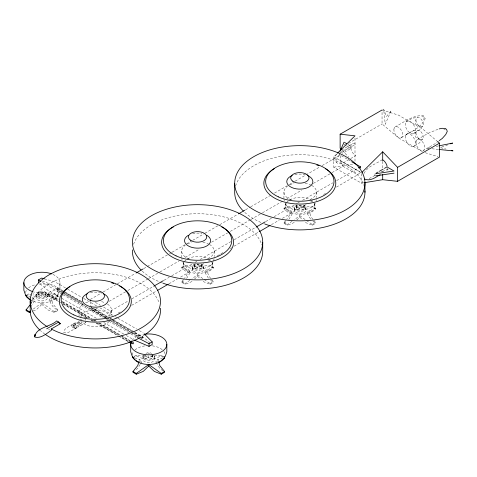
<?xml version="1.0" encoding="UTF-8"?>
<svg xmlns="http://www.w3.org/2000/svg" width="477" height="477" viewBox="0 0 477 477"><rect width="100%" height="100%" fill="white"/><g stroke="black" fill="none" stroke-linecap="round" stroke-linejoin="round"><path stroke-width="0.36" stroke-dasharray="2.38 1.79" d="M33.205 310.986L36.371 309.716L41.91 304.35L41.91 302.853L32.889 309.364M26.11 296.169L29.413 294.261L36.371 297.052L41.91 296.181L41.91 292.234L47.45 294.333L54.408 293.492L57.711 295.394L57.711 296.169L52.875 300.182L48.982 300.266L52.875 306.586L57.711 310.599L54.408 312.507L47.45 309.716L41.91 304.35M132.964 357.857L136.267 355.955L143.225 358.746L148.764 357.869L148.764 354.584M192.291 268.265L192.291 266.118M194.145 267.597L194.145 265.492M186.62 278.401L190.508 272.081L186.62 272.003L181.785 267.985L185.082 266.083L192.04 268.873L197.579 267.996L197.579 264.049L203.124 266.148L210.083 265.307L213.38 267.215L213.38 267.985L208.544 272.003L204.657 272.081L208.544 278.401M294.536 209.236L294.536 207.09M296.384 208.568L296.384 206.463M288.859 219.372L292.753 213.052L288.859 212.975L284.024 208.956L287.327 207.054L294.285 209.844L299.824 208.968L299.824 205.021L305.363 207.119L312.322 206.279L315.625 208.187L315.625 208.956L310.789 212.975L306.896 213.052L310.789 219.372M422.497 151.698L398.402 137.781L382.047 123.966L382.047 111.481M415.884 119.971A5.211 3.011 60 0 0 421.412 126.846A5.211 3.011 60 0 0 421.412 119.477A5.211 3.011 60 0 0 415.884 119.971L415.628 124.372L419.569 126.351M415.884 132.731A5.211 3.011 60 0 0 421.412 139.606A5.211 3.011 60 0 0 421.412 132.236A5.211 3.011 60 0 0 415.884 132.731L415.628 137.137L419.569 139.117M30.945 303.861L32.716 297.541L30.945 297.463L27.922 296.169M139.177 360.636L139.57 359.235L137.799 359.151L134.174 357.601M181.785 267.985L181.785 267.215L186.62 269.278L188.385 269.362L186.62 275.676L184.42 278.389M284.024 208.956L284.024 208.187L288.859 210.25L290.63 210.333L288.859 216.647L286.659 219.36M58.182 301.225L47.909 295.293L47.909 294.243L48.821 293.713L58.45 299.276M61.611 292.568L57.121 289.974L57.121 288.925L58.033 288.394L62.523 290.988M133.56 343.69L133.56 342.641L132.648 343.166L132.463 343.804L133.107 344.173L133.56 343.69L132.278 342.951M141.669 338.485L141.86 337.847L142.772 337.322L142.963 337.74L142.319 338.855L131.402 332.552M58.242 293.337L56.996 296.944L58.599 294.148L59.977 290.159L59.977 282.676M110.378 319.757L110.789 318.558M213.416 260.967L214.239 258.57M316.072 200.739L316.484 199.541M213.004 262.165L211.555 265.498L212.676 262.249L212.676 264.932M315.243 203.136L313.8 206.469L314.915 203.22L314.915 205.903M340.029 153.35L339.165 155.293L339.165 153.165M423.481 119.673L424.649 117.044L423.481 115.768C412.933 114.713 404.001 122.327 395.147 126.858M364.023 173.419C367.546 166.139 376.252 163.915 382.429 159.628M336.661 154.011L335.48 156.033L334.872 158.555L335.587 161.512L337.794 163.617C342.397 164.827 346.171 160.588 350.046 158.913M30.945 306.586L34.839 300.266L32.716 297.541M140.137 364.482L137.799 368.274L134.58 370.951M140.524 363.85L141.693 361.954L139.57 359.235M339.439 154.643C337.704 156.838 335.677 159.706 336.738 162.627M48.982 300.266L51.105 297.541L52.875 297.463L57.711 295.394M204.657 272.081L206.779 269.362L208.544 269.278L213.38 267.215M157.005 363.85L155.836 361.954L157.959 359.235L159.729 359.151L163.355 357.601M306.896 213.052L309.018 210.333L310.789 210.25L315.625 208.187M192.04 281.531L185.082 284.322L181.785 282.42L181.785 281.645L183.979 278.932M294.285 222.503L287.327 225.293L284.024 223.391L284.024 222.616L286.224 219.903M422.759 126.065L419.343 130.215L412.891 133.942A7.167 4.138 60 0 1 405.289 124.491A7.167 4.138 60 0 1 412.891 123.811A7.167 4.138 60 0 1 412.891 133.942M422.759 138.831L419.343 142.981L412.891 146.707A7.167 4.138 60 0 1 405.289 137.251A7.167 4.138 60 0 1 412.891 136.577A7.167 4.138 60 0 1 412.891 146.707M363.659 182.816L361.465 183.174L333.763 167.183L333.763 156.861L336.875 153.785M194.562 279.093L197.579 276.165L197.579 274.669L192.04 278.812M296.801 220.064L299.824 217.136L299.824 215.64L294.285 219.784M336.482 187.085L357.738 174.809L360.499 172.149L340.238 160.451L340.238 155.132L350.368 160.982M181.785 282.42L184.468 280.19M284.024 223.391L286.713 221.161M438.691 141.037L434.499 144.084L423.487 150.44M341.508 152.634L355.669 144.179A7.036 4.06 60 0 0 350.696 147.047A7.036 4.06 60 0 0 355.669 155.663L350.673 158.549M185.082 284.322L185.082 283.553L190.883 279.6M287.327 225.293L287.327 224.524L293.122 220.571M26.664 295.078L29.413 293.492L29.413 294.261M54.408 312.507L54.408 311.731L57.711 309.829L52.875 303.861L51.105 297.541M348.514 143.321L382.047 123.966M341.502 150.076L352.747 143.589M339.797 152.801L351.144 146.254L351.144 148.377L342.319 153.475M90.284 299.443L102.525 292.377M103.169 292.002L116.698 284.191M117.342 283.821L135.379 273.404M143.756 268.575L168.882 254.068M169.526 253.692L171.458 252.577M172.102 252.208L192.07 240.676M192.714 240.307L204.311 233.611M204.955 233.241L219.128 225.055M219.772 224.685L237.808 214.268M245.542 209.808L250.049 207.203M250.693 206.833L270.662 195.302M274.531 193.072L288.698 184.891M289.348 184.516L294.5 181.54M295.144 181.171L319.626 167.033M322.202 165.549L340.238 155.132M405.969 121.957L412.426 118.23L417.727 117.348M90.284 301.434L90.284 304.761L93.051 310.61L98.202 307.635M109.155 301.309L127.192 290.898M127.836 290.523L147.81 278.997M148.454 278.622L159.401 272.301M160.045 271.932L178.732 261.146M185.171 257.425L199.344 249.244M211.585 242.173L227.69 232.877M230.266 231.387L250.234 219.861M250.878 219.486L261.831 213.165M262.475 212.796L282.444 201.264M286.957 198.659L301.774 190.108M313.365 183.412L331.408 172.996M332.052 172.626L342.999 166.3L357.738 174.809M72.754 324.199C69.863 326.417 63.799 327.997 63.656 332.374C67.519 334.437 71.92 329.977 75.283 328.575M73.237 323.925L76.231 322.196M79.593 320.258L82.104 318.803M72.987 325.821L79.677 321.963M405.969 134.723L412.426 130.996L417.727 130.114M401.401 137.686C409.749 132.284 420.809 128.361 425.174 118.695L424.649 117.044L421.787 116.746M73.995 327.568A1.043 0.602 60 0 0 73.995 326.089A1.043 0.602 60 0 0 72.892 326.19A1.043 0.602 60 0 0 73.995 327.568L80.685 323.704M75.76 328.301A2.618 1.509 60 0 0 75.76 324.604A2.618 1.509 60 0 0 72.987 324.849A2.618 1.509 60 0 0 75.76 328.301L78.759 326.572M80.893 325.338L85.854 322.476A2.618 1.509 60 0 1 83.326 321.796M181.785 267.215L185.082 265.307L192.04 266.148L197.579 264.049M284.024 208.187L287.327 206.279L294.285 207.119L299.824 205.021M103.587 307.122L110.551 311.141L127.943 301.1M131.807 298.87L153.069 286.594M164.022 280.273L169.174 277.298M171.75 275.807L192.362 263.906M194.944 262.422L196.876 261.301M200.096 259.446L231.017 241.589M234.237 239.734L255.499 227.457M265.802 221.507L271.604 218.162M274.18 216.671L296.724 203.655M297.368 203.285L299.3 202.165M302.525 200.304L332.803 182.828M336.667 180.592L357.923 168.321M417.238 139.612L428.245 133.256L438.488 129.046M107.79 319.119L109.078 318.374M118.093 313.168L121.319 311.308M131.622 305.358L156.748 290.851M168.989 283.785L177.361 278.95M180.58 277.089L203.774 263.703M208.282 261.098L211.502 259.238M217.303 255.893L223.099 252.542M230.188 248.451L231.476 247.706M234.052 246.221L258.534 232.09M271.413 224.649L279.146 220.183M282.366 218.329L306.204 204.567M310.712 201.962L312.644 200.847M323.597 194.521L325.529 193.406M374.934 175.441L368.84 178.744M381.177 171.833L382.429 171.112A7.036 4.06 60 0 0 383.961 171.72M382.53 171.595L386.942 169.049L389.518 170.533M203.124 281.531L210.077 284.322L210.077 283.553L213.38 281.645L211.186 278.932M305.363 222.503L312.322 225.293L312.322 224.524L315.625 222.616L313.425 219.903M210.077 284.322L213.38 282.42L213.38 281.645M312.322 225.293L315.625 223.391L315.625 222.616M134.067 356.45L136.267 355.18L143.225 356.021L145.3 355.234M57.711 296.169L54.408 294.261L47.45 297.052L41.91 296.181M315.625 208.956L312.322 207.054L305.363 209.844L299.824 208.968M213.38 267.985L210.083 266.083L203.124 268.873L197.579 267.996M163.462 357.225L161.262 355.955L154.304 358.746L148.764 357.869M41.91 292.234L36.371 294.333L32.889 293.91M447.837 144.841L440.289 147.602L445.929 149.045M429.723 147.703L426.855 148.281L429.032 148.496M436.169 146.403L438.315 145.968M333.763 167.183L353.535 163.951M164.565 357.088L161.262 355.18L154.304 356.021L152.229 355.234M57.121 289.974L58.033 289.45L58.033 288.394M47.909 295.293L48.821 294.768L48.821 293.713M155.836 361.954L158.43 361.9M30.945 300.182L34.839 300.266M139.093 361.9L141.693 361.954M431.935 148.782L439.192 149.498M443.878 129.5L445.309 129.649M44.391 278.83L54.682 281.71L66.947 288.788M425.245 152.712L438.041 156.677M382.047 110.008L398.402 115.094L423.117 129.362L437.773 141.735M42.334 281.001L54.682 285.962L64.365 291.554M347.918 144.388L351.144 146.254M344.048 144.287L345.98 145.402M346.63 145.771L351.144 148.377M333.763 156.861L361.465 172.853M284.024 222.616L287.327 224.524M181.785 281.645L185.082 283.553M95.352 302.364L100.42 305.292M67.591 289.163L83.081 298.107M83.725 298.477L97.284 306.306M99.866 307.796L112.775 315.249M115.356 316.74L117.288 317.855M117.938 318.231L136.655 329.035M139.236 330.525L143.106 332.761M65.009 291.924L81.794 301.613M93.409 308.321L107.611 316.519M110.837 318.386L113.419 319.876M114.063 320.246L134.073 331.801M134.717 332.171L143.106 337.012L150.482 343.13M63.167 291.364L81.782 302.108M91.411 307.671L107.462 316.937M110.032 318.415L111.314 319.161M111.958 319.53L132.499 331.39M135.069 332.874L142.772 337.322M57.574 288.442L81.972 302.525M90.958 307.713L107.009 316.984M112.787 320.317L142.963 337.74M57.121 288.925L62.254 291.888M62.898 292.258L83.708 304.272M89.485 307.611L106.18 317.247M108.476 318.576L109.764 319.316M112.328 320.8L131.217 331.7M133.512 333.029L142.772 338.372M56.93 289.557L61.426 292.157M63.99 293.635L105.721 317.73M106.365 318.099L108.935 319.584M109.573 319.954L130.764 332.183M93.051 310.61L105.226 317.64M62.254 292.944L105.268 317.771M105.912 318.147L108.476 319.626M111.046 321.11L130.304 332.231M130.948 332.6L140.578 338.157M62.415 294.387L41.523 281.859M63.065 294.756L103.08 317.861M106.305 319.727L108.243 320.842M108.887 321.218L130.191 333.512M130.835 333.882L135.999 336.863M59.19 296.777L47.575 290.07L39.633 283.487M61.771 298.268L96.628 318.392M103.724 322.488L123.734 334.043M126.316 335.528L133.417 339.63M62.302 301.5L91.834 318.547M94.398 320.031L96.968 321.51M99.538 322.995L120.723 335.224M121.361 335.599L129.708 340.417M48.362 293.76L58.641 299.693M62.487 301.911L90.737 318.225M93.945 320.073L96.515 321.558M99.079 323.042L129.899 340.834M132.469 342.313L133.751 343.058M47.909 294.243L58.45 300.325M62.302 302.549L88.996 317.962M92.848 320.186L95.042 321.45M97.982 323.15L119.435 335.54M121.736 336.863L129.07 341.097M47.718 294.875L58.635 301.178M63.125 303.771L87.524 317.855M91.375 320.079L93.945 321.564M96.509 323.042L118.338 335.647M118.982 336.017L127.967 341.21M131.819 343.434L133.107 344.173M58.82 301.595L60.746 302.704M63.316 304.189L87.07 317.903M90.922 320.127L92.848 321.236M96.056 323.09L117.885 335.695M118.529 336.064L128.158 341.621M306.526 220.571L312.322 224.524M204.281 279.6L210.077 283.553M54.408 311.731L41.91 302.853M299.824 215.64L305.363 219.784M197.579 274.669L203.124 278.812M48.654 329.225L49.65 329.995M312.936 221.161L315.625 223.391M210.697 280.19L213.38 282.42M162.949 370.951L159.729 368.274L157.392 364.482M299.824 217.136L302.847 220.064M197.579 276.165L200.602 279.093M342.182 150.309L348.848 157.279M312.984 219.36L310.789 216.653L309.018 210.333M210.745 278.389L208.544 275.682L206.779 269.362M290.63 210.333L292.753 213.052M188.385 269.362L190.508 272.081M340.238 160.451L342.999 166.3M285.174 203.136L286.623 206.469L285.502 203.22L285.502 205.903M182.935 262.165L184.378 265.498L183.257 262.249L183.257 264.932M283.934 199.541L284.352 200.739M181.695 258.57L182.107 259.768M157.959 359.235L158.352 360.636M382.697 161.345L382.697 167.952M374.97 173.831L374.97 175.959M361.465 173.592L361.465 183.174M354.995 138.014L354.995 162.24M316.484 192.058L316.484 197.502M312.322 206.279L312.322 207.054M305.882 207.09L305.882 210.989A5.873 3.393 0 0 1 296.056 212.509A5.873 3.393 0 0 1 298.691 206.833A5.873 3.393 0 0 1 305.882 210.989M304.034 208.568A3.959 2.284 0 0 0 299.186 205.772A3.959 2.284 0 0 0 297.409 209.594A3.959 2.284 0 0 0 304.034 208.568L304.034 205.277A3.959 2.284 0 0 1 300.212 208.157A3.959 2.284 0 0 1 296.384 205.277L296.384 207.388M294.536 208.843L294.536 210.989M287.327 206.279L287.327 207.054M283.934 192.058L283.934 198.182M214.239 251.087L214.239 256.531M210.083 265.307L210.083 266.083M203.643 266.118L203.643 270.018A5.873 3.393 0 0 1 193.811 271.538A5.873 3.393 0 0 1 196.446 265.862A5.873 3.393 0 0 1 203.643 270.018M201.795 267.597A3.959 2.284 0 0 0 196.941 264.801A3.959 2.284 0 0 0 195.171 268.623A3.959 2.284 0 0 0 201.795 267.597L201.795 264.306A3.959 2.284 0 0 1 197.967 267.186A3.959 2.284 0 0 1 194.145 264.306L194.145 266.416M192.291 267.871L192.291 270.018M185.082 265.307L185.082 266.083M181.695 251.087L181.695 257.21M161.262 355.18L161.262 355.955M154.441 356.212L154.441 360.117M152.586 354.405L152.586 357.696M144.942 354.405L144.942 357.696M143.088 356.212L143.088 360.117M136.267 355.18L136.267 355.955M111.612 310.342L111.612 315.434M110.551 311.141L110.551 315.792M79.069 310.342L79.069 316.162M57.711 309.829L57.711 310.599M54.408 293.492L54.408 294.261M47.587 294.524L47.587 298.423A5.873 3.393 0 0 1 37.755 299.944A5.873 3.393 0 0 1 40.39 294.267A5.873 3.393 0 0 1 47.587 298.423M45.732 292.711L45.732 296.002A3.959 2.284 0 0 1 39.108 297.028A3.959 2.284 0 0 1 40.885 293.206A3.959 2.284 0 0 1 45.732 296.002M38.088 292.711L38.088 296.002M36.234 294.524L36.234 298.423M90.35 292.699A13.034 7.525 0 0 1 101.637 293.063M143.982 335.355A65.134 37.605 0 0 1 140.184 337.621M44.85 334.103A65.134 37.605 0 0 1 40.402 330.549M31.345 303.348A65.134 37.605 0 0 1 94.732 272.749A65.134 37.605 0 0 1 159.097 302.662M80.893 321.641A2.618 1.509 60 0 1 81.573 324.944A2.618 1.509 60 0 1 79.045 324.271A2.618 1.509 60 0 1 78.365 320.961M85.174 319.167A2.618 1.509 60 0 1 85.854 320.341M387.402 168.244A7.036 4.06 60 0 1 386.448 171.07M192.595 233.67A13.034 7.525 0 0 1 201.896 233.527M162.126 282.867A65.134 37.605 0 0 1 142.14 271.055M133.59 244.319A65.134 37.605 0 0 1 198.193 213.72A65.134 37.605 0 0 1 261.79 245.017M200.906 264.061A5.873 3.393 0 0 1 202.469 269.177A5.873 3.393 0 0 1 193.465 269.177A5.873 3.393 0 0 1 195.027 264.061M211.555 261.682A14.709 8.491 0 0 1 198.539 273.416A14.709 8.491 0 0 1 183.985 262.296M184.378 261.682A14.709 8.491 0 0 1 186.304 259.756M187.568 258.928A14.709 8.491 0 0 1 207.775 258.606M208.366 258.928A14.709 8.491 0 0 1 210.709 260.692M209.475 244.445A16.272 9.397 0 0 1 207.006 258.898M188.928 258.898A16.272 9.397 0 0 1 185.255 245.226M187.634 243.83A16.272 9.397 0 0 1 191.742 242.411M202.874 242.131A16.272 9.397 0 0 1 208.306 243.83M108.929 321.528A14.709 8.491 0 0 1 95.34 326.769A14.709 8.491 0 0 1 81.752 321.528M80.679 317.616A14.709 8.491 0 0 1 94.178 309.811A14.709 8.491 0 0 1 109.638 316.293M107.462 304.076A16.272 9.397 0 0 1 105.041 317.885M85.639 317.885A16.272 9.397 0 0 1 83.219 304.076M85.639 302.8A16.272 9.397 0 0 1 89.116 301.661M101.565 301.661A16.272 9.397 0 0 1 105.041 302.8M132.439 355.025A16.325 9.427 0 0 1 133.685 351.424M134.943 350.017A16.325 9.427 0 0 1 145.229 345.825M152.306 345.825A16.325 9.427 0 0 1 163.48 350.947M163.85 351.424A16.325 9.427 0 0 1 165.096 355.025M132.081 340.375A18.066 10.428 0 0 1 143.851 334.329M151.567 355.484A3.959 2.284 0 0 1 151.567 358.722A3.959 2.284 0 0 1 145.962 358.722A3.959 2.284 0 0 1 145.962 355.484M152.586 355.586A3.959 2.284 0 0 1 148.764 357.279A3.959 2.284 0 0 1 144.942 355.586M145.962 353.379A3.959 2.284 0 0 1 151.567 353.379M150.285 355.961A5.873 3.393 0 0 1 153.576 361.184A5.873 3.393 0 0 1 143.953 361.184A5.873 3.393 0 0 1 147.244 355.961M153.57 355.138A5.873 3.393 0 0 1 152.67 359.622A5.873 3.393 0 0 1 144.859 359.622A5.873 3.393 0 0 1 143.959 355.138M147.834 353.743A5.873 3.393 0 0 1 149.695 353.743M294.834 174.642A13.034 7.525 0 0 1 306.121 175.005M265.081 224.101A65.134 37.605 0 0 1 263.656 223.564M260.859 222.425A65.134 37.605 0 0 1 244.379 212.026M235.614 185.988A65.134 37.605 0 0 1 299.21 154.691A65.134 37.605 0 0 1 363.82 185.291M303.145 205.032A5.873 3.393 0 0 1 304.708 210.148A5.873 3.393 0 0 1 295.71 210.148A5.873 3.393 0 0 1 297.272 205.032M313.8 202.653A14.709 8.491 0 0 1 300.778 214.388A14.709 8.491 0 0 1 286.224 203.268M286.623 202.653A14.709 8.491 0 0 1 288.549 200.728M289.807 199.899A14.709 8.491 0 0 1 310.02 199.577M310.61 199.899A14.709 8.491 0 0 1 312.954 201.664M311.714 185.416A16.272 9.397 0 0 1 309.251 199.869M291.167 199.869A16.272 9.397 0 0 1 287.494 186.197M289.873 184.802A16.272 9.397 0 0 1 293.981 183.377M305.119 183.102A16.272 9.397 0 0 1 310.545 184.802M39.084 284.053A16.325 9.427 0 0 1 57.705 295.734A16.325 9.427 0 0 1 31.542 300.617M25.621 292.729A16.325 9.427 0 0 1 26.831 289.73M28.602 287.881A16.325 9.427 0 0 1 35.668 284.626M52.923 274.406A18.066 10.428 0 0 1 57.151 288.275A18.066 10.428 0 0 1 33.587 291.93M390.913 111.052L385.273 124.27L383.651 109.09L386.448 116.513L390.913 111.052M75.306 323.513A2.618 1.509 60 0 0 78.079 326.96A2.618 1.509 60 0 0 78.079 323.263A2.618 1.509 60 0 0 75.306 323.513M71.83 325.517A2.618 1.509 60 0 0 74.609 328.969A2.618 1.509 60 0 0 74.609 325.266A2.618 1.509 60 0 0 71.83 325.517M79.307 322.482A1.043 0.602 60 0 0 80.416 323.859A1.043 0.602 60 0 0 80.416 322.386A1.043 0.602 60 0 0 79.307 322.482M415.98 141.83A6.255 3.607 60 0 0 422.056 150.72A6.255 3.607 60 0 0 423.051 142.528A6.255 3.607 60 0 0 415.98 141.83M393.889 129.076A6.255 3.607 60 0 0 399.964 137.966A6.255 3.607 60 0 0 400.966 129.78A6.255 3.607 60 0 0 393.889 129.076M39.108 294.923A3.959 2.284 0 0 0 45.732 293.898A3.959 2.284 0 0 0 40.885 291.095A3.959 2.284 0 0 0 39.108 294.923M37.755 297.797A5.873 3.393 0 0 0 47.587 296.277A5.873 3.393 0 0 0 40.39 292.127A5.873 3.393 0 0 0 37.755 297.797"/><path stroke-width="0.72" d="M148.764 366.038L148.764 364.541L136.267 373.425L136.267 374.195L143.225 371.404L148.764 366.038L154.304 371.404L161.262 374.195L164.565 372.293L164.565 371.517L159.729 365.555L158.746 362.043M138.783 362.043L137.799 365.549L132.964 371.517L132.964 372.293L136.267 374.195M340.029 151.221L344.048 142.158M163.85 358.638L165.453 355.842L166.831 351.847L166.831 344.364M30.677 312L29.413 312.507L26.11 310.599L26.11 309.829L30.504 304.404M337.388 153.266L354.995 135.808L340.131 134.204L340.131 148.162L341.156 149.235M361.983 172.34L382.697 151.799L397.562 167.361L397.562 181.32L382.697 179.698L364.392 182.697M439.287 140.602L442.28 138.431L445.727 134.556L447.259 131.449L446.74 129.798L445.572 128.522L442.113 128.301L439.21 128.897M29.413 312.507L29.413 311.731L30.57 310.944M38.5 282.545L38.5 279.886L41.648 278.067L44.391 278.83M340.131 134.204L382.047 110.008M136.023 273.035L143.112 268.945M238.452 213.899L244.898 210.178M58.713 322.058L56.721 320.914C50.926 326.781 35.566 327.216 34.797 337.102C40.968 338.795 46.657 333.489 51.373 330.257L51.468 328.856L60.352 323.728L58.713 322.058L46.663 328.808M153.713 286.224L163.378 280.643M256.143 227.088L265.158 221.877M358.567 167.952L360.499 166.837L360.499 168.16M157.392 290.481L168.345 284.155M259.178 231.715L270.125 225.394M376.228 173.103L378.118 172.012M379.376 171.285L383.162 169.102M384.42 168.375L386.942 166.92M380.205 174.677C375.608 177.337 370.152 181.582 364.553 179.066M397.562 167.361L439.466 143.16L438.339 142.212M397.562 181.32L439.466 157.118L439.466 143.16M137.298 337.549L149.033 343.702L152.181 341.878L144.114 333.775M134.061 340L149.033 346.362L152.181 344.537L152.181 341.878M161.262 374.195L161.262 373.425L164.565 371.517M450.58 143.833L452.637 143.082L439.031 145.825M375.703 173.723L394.032 171.016L387.586 167.29M375.703 175.852L394.032 173.145M158.43 361.9L159.729 361.876L164.565 357.857L164.565 357.088M139.093 361.9L137.799 361.876L136.189 360.54M439.192 149.498L452.977 150.857L451.57 150.493M344.692 142.528L346.63 143.643M351.638 161.715L360.499 166.837M130.537 341.204L131.819 341.943M130.084 341.681L132.01 342.796M129.249 341.949L131.181 343.058M128.796 341.997L131.366 343.476M59.142 323.03L60.352 323.728M26.11 309.829L29.413 311.731M132.964 371.517L136.267 373.425M38.5 279.886L40.921 281.466M161.262 373.425L148.764 364.541M135.116 359.646L132.964 357.857L132.964 357.088M30.945 300.182L26.11 296.169L26.11 295.394M133.685 358.638L132.081 355.842L130.704 351.847L130.704 344.364M26.831 296.944L25.227 294.148L23.85 290.159L23.85 282.676M382.697 151.799L382.697 160.612M382.697 174.558L382.697 179.698M364.953 183.251A65.134 37.605 0 0 1 267.257 215.819A65.134 37.605 0 0 1 267.257 150.69A65.134 37.605 0 0 1 364.953 183.251L364.953 192.291M262.714 242.28A65.134 37.605 0 0 1 165.018 274.847A65.134 37.605 0 0 1 165.018 209.719A65.134 37.605 0 0 1 262.714 242.28L262.714 251.319A65.134 37.605 0 0 1 229.043 284.25A65.134 37.605 0 0 1 162.842 283.129M234.69 183.251L234.69 192.291A65.134 37.605 0 0 0 243.419 211.096M149.033 343.702L149.033 346.362M30.206 301.309L30.206 310.348A65.134 37.605 0 0 0 39.895 330.084M103.473 293.772A13.034 7.525 0 0 1 104.892 304.773A13.034 7.525 0 0 1 85.788 304.773A13.034 7.525 0 0 1 87.208 293.772M119.614 286.039A35.96 20.761 0 0 1 121.51 315.595A35.96 20.761 0 0 1 70.292 316.257A35.96 20.761 0 0 1 69.91 286.677M111.666 282.855A35.96 20.761 0 0 1 113.77 283.529M160.367 308.255A65.134 37.605 0 0 1 144.609 334.943M138.3 338.616A65.134 37.605 0 0 1 45.458 334.526M47.33 326.721A65.134 37.605 0 0 1 79.486 264.836A65.134 37.605 0 0 1 158.442 310.622A65.134 37.605 0 0 1 51.117 328.915M382.942 159.956A7.036 4.06 60 0 1 387.157 166.324M206.797 235.304A13.034 7.525 0 0 1 206.797 245.947A13.034 7.525 0 0 1 188.367 245.947A13.034 7.525 0 0 1 188.367 235.304M221.859 227.01A35.96 20.761 0 0 1 223.385 256.793A35.96 20.761 0 0 1 171.78 256.793A35.96 20.761 0 0 1 173.306 227.01M141.174 270.125A65.134 37.605 0 0 1 132.493 249.924M164.78 356.868A16.325 9.427 0 0 1 148.764 364.452A16.325 9.427 0 0 1 132.755 356.868M144.543 334.228A18.066 10.428 0 0 1 166.807 343.863A18.066 10.428 0 0 1 146.242 354.691A18.066 10.428 0 0 1 131.67 341.007M307.373 175.458A13.034 7.525 0 0 1 309.543 186.614A13.034 7.525 0 0 1 290.105 186.614A13.034 7.525 0 0 1 292.276 175.458M325.254 168.619A35.96 20.761 0 0 1 325.254 197.979A35.96 20.761 0 0 1 274.394 197.979A35.96 20.761 0 0 1 274.394 168.619M316.853 165.012A35.96 20.761 0 0 1 318.946 165.716M364.911 190.895A65.134 37.605 0 0 1 332.338 224.876A65.134 37.605 0 0 1 265.081 224.101M30.367 300.003A16.325 9.427 0 0 1 25.901 295.174M32.895 291.709A18.066 10.428 0 0 1 26.468 277.268A18.066 10.428 0 0 1 51.617 273.876M34.839 335.426L34.684 336.595L34.964 334.526L34.839 335.426M90.761 300.51A9.158 5.289 0 0 0 104.499 295.931A9.158 5.289 0 0 0 90.761 291.352A9.158 5.289 0 0 0 90.761 300.51M73.84 314.903A34.165 19.724 0 0 0 129.082 302.662A34.165 19.724 0 0 0 83.099 281.162A34.165 19.724 0 0 0 73.84 314.903M190.317 240.122A9.158 5.289 0 0 0 206.04 238.923A9.158 5.289 0 0 0 196.387 231.661A9.158 5.289 0 0 0 190.317 240.122M176.085 255.875A34.165 19.724 0 0 0 231.327 243.634A34.165 19.724 0 0 0 185.338 222.133A34.165 19.724 0 0 0 176.085 255.875M292.562 181.093A9.158 5.289 0 0 0 308.285 179.895A9.158 5.289 0 0 0 298.632 172.632A9.158 5.289 0 0 0 292.562 181.093M278.324 196.846A34.165 19.724 0 0 0 333.566 184.605A34.165 19.724 0 0 0 287.583 163.104A34.165 19.724 0 0 0 278.324 196.846"/></g></svg>
